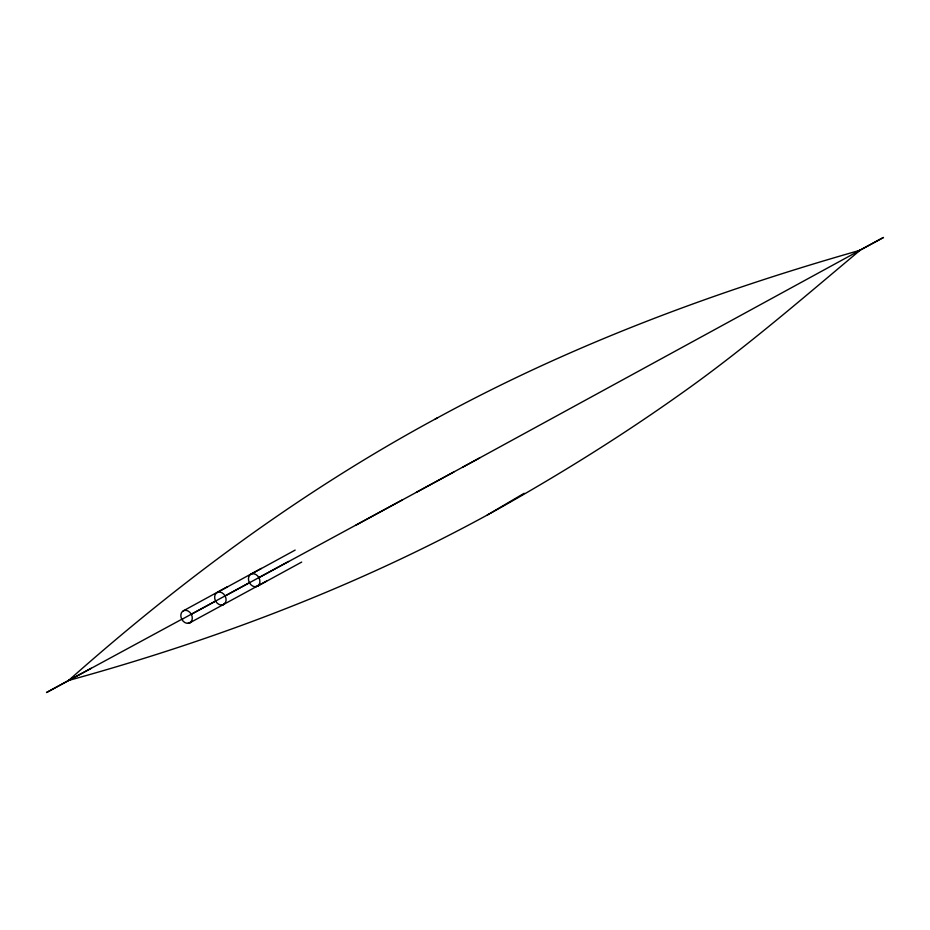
<?xml version="1.0" encoding="UTF-8"?>
<svg xmlns="http://www.w3.org/2000/svg" width="930" height="930" viewBox="0 0 930 930"><rect width="100%" height="100%" fill="white"/><g stroke="black" fill="none" stroke-linecap="round" stroke-linejoin="round"><path stroke-width="1.4" d="M188.093 623.286L189.813 622.821L191.743 620.74A6.824 5.382 61.4 0 0 188.093 611.01A6.824 5.382 61.4 0 0 180.839 614.939A6.824 5.382 61.4 0 0 187.011 623.298L189.813 622.821L191.138 621.635M224.955 603.338L223.63 604.523L220.829 605A6.824 5.382 61.4 0 1 214.656 596.642A6.824 5.382 61.4 0 1 221.898 592.712A6.824 5.382 61.4 0 1 225.548 602.442L223.63 604.523L221.91 604.988M255.715 586.691L257.436 586.226L259.365 584.145A6.824 5.382 61.4 0 0 255.715 574.415A6.824 5.382 61.4 0 0 248.461 578.344A6.824 5.382 61.4 0 0 254.634 586.702L257.436 586.226L258.761 585.04M524.183 493.284L487.215 515.069C355.027 587.179 213.575 640.572 68.576 680.469C181.059 580.646 302.657 490.761 435.124 419.116L437.472 417.837M490.668 513.174C555.384 477.09 618.427 438.065 678.888 395.204C742.279 350.668 800.765 299.902 860.099 250.263C714.31 291.718 571.938 344.658 438.576 417.233L435.124 419.116M70.622 679.33L68.576 680.469L91.256 668.263M487.215 515.069L489.564 513.779M183.303 610.836L227.548 586.679M217.108 592.538L261.365 568.381M250.926 574.24L295.17 550.083M73.191 677.923L46.5 692.536L183.001 618.613M181.827 619.392L191.708 613.998M249.81 582.482L191.289 614.265L215.644 601.094M288.556 561.488L225.095 595.967M462.849 467.116L883.5 237.464L855.298 252.635M855.251 252.925L860.099 250.263L857.425 251.681M189.813 622.821L266.608 581.064M257.436 586.226L301.68 562.08M479.717 457.909L355.876 525.194M416.396 492.296L453.945 471.928M258.912 577.67L402.295 499.933"/></g></svg>
